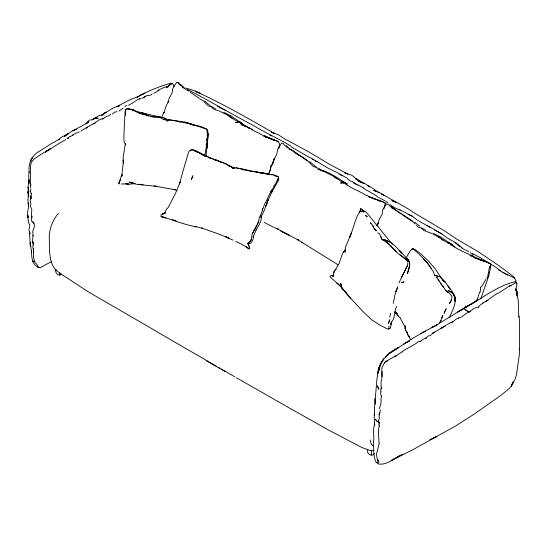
<?xml version="1.0" encoding="UTF-8"?>
<svg xmlns="http://www.w3.org/2000/svg" width="547" height="547" viewBox="0 0 547 547"><rect width="100%" height="100%" fill="white"/><g stroke="black" fill="none" stroke-linecap="round" stroke-linejoin="round"><path stroke-width="0.82" d="M56.04 269.616C54.221 272.618 58.768 276.823 61.271 274.43M59.821 272.632L59.821 275.203M253.432 236.885C253.227 239.518 252.153 243.046 249.186 243.668L249.391 243.319M367.803 449.613C365.813 453.497 371.885 457.265 374.38 453.654M371.584 450.126L371.584 455.2M125.386 115.349L125.789 109.844M270.526 168.476L270.553 166.213M480.574 287.469L480.539 290.484L479.931 292.481M32.738 241.712C33.969 244.201 31.904 247.018 33.476 249.487L33.401 248.912L33.47 256.905L34.789 262.177L37.162 264.762L38.071 267.23L39.179 267.668L40.717 267.435L51.37 261.671M519.568 349.075L519.404 354.059L516.45 374.852L515.185 379.05L511.267 386.25L509.339 388.425L501.373 394.989L473.798 414.352L455.672 425.922L412.746 449.764L391.167 460.54L400.602 455.412M30.523 187.894L30.577 165.905L30.988 163.601L31.808 161.686L34.372 158.753L44.375 152.169M33.046 235.805L32.772 231.313L34.543 226.061L33.729 222.704L32.861 221.603M488.717 272.693L488.881 269.609L490.543 265.651L490.707 264.447L490.057 263.517L476.177 258.191M279.729 145.796L279.401 143.28M519 317.007C517.79 309.028 519.609 299.941 516.211 292.618L517.332 296.276L516.053 289.281L516.929 283.797L515.889 282.409L516.04 280.755M29.128 171.82L28.676 175.58L29.053 183.375L28.977 179.799L28.102 187.122L28.8 191.238L28.102 187.122L28.376 189.399M122.952 160.066L123.376 163.115L123.164 157.256L125.304 143.717L125.632 144.859L124.08 141.741L123.861 135.943L125.113 111.383L126.084 109.058C131.389 108.183 136.319 112.573 141.338 113.872C146.938 114.884 152.23 117.12 157.933 117.195L160.927 117.933L163.731 119.574L165.782 119.629L163.963 119.807M519.438 349.109L519.424 319.086L518.864 316.255M33.025 235.313L32.505 241.712L33.429 243.846L32.731 241.651M393.286 303.421L394.845 295.25L397.744 286.765L395.864 291.742L396.233 290.655M409.163 266.957L407.419 273.719L408.821 269.138M409.129 267.415L408.999 268.618C410.448 264.721 410.12 260.064 405.997 257.931L409.06 261.056L409.744 262.492L407.036 258.581L399.084 250.287L402.018 253.111C396.486 247.784 391.59 240.83 383.461 239.586L386.879 240.824M31.863 217.412L31.391 213.986L31.856 209.843M379.208 419.337L379.269 414.831M206.144 145.352L206.322 143.779M206.691 140.647L206.964 138.302M379.782 408.821L379.461 408.13L380.678 404.718L381.211 400.924L380.876 398.496M30.584 191.204L30.871 188.975M382.107 371.591L382.1 376.657M381.238 398.038L381.519 395.925M206.103 155.71L207.922 133.386L207.997 136.497L206.978 148.346L208.031 133.96L207.737 130.781L207.012 129.14L201.022 126.542L193.207 124.757L194.178 125.058L184.599 122.111L169.406 119.711L167.197 120.887L165.447 119.417L167.334 121.119L167.874 120.914M28.287 189.488L27.972 191.765L28.752 196.503L27.972 191.765C28.868 196.503 27.022 201.303 28.67 206.028L28.376 202.862C29.47 207.819 26.147 212.708 28.218 217.528L28.061 215.846L27.712 217.221L28.8 223.155L29.77 225.063L28.943 230.048L30.037 233.829L29.34 231.278L30.317 245.22L30.735 246.56L30.256 243.805L31.658 252.119L31.541 250.704C31.507 256.393 31.87 264.666 37.873 267.093M512.573 382.921L511.267 386.25L513.072 382.011M333.253 276.317L333.732 272.187L334.661 271.032L333.588 272.768L335.01 270.211L336.111 269.35L335.249 269.979L339.297 262.97L341.841 255.442L343.024 252.782L344.747 251.148L343.55 252.064L344.747 251.148L345.013 249.705M390.62 313.308L389.758 317.164M31.993 216.215L31.446 219.258L31.849 221.638L33.887 223.265M27.876 216.304L27.712 217.221L28.198 215.983M487.979 275.312L488.512 272.379M381.197 387.878L380.678 390.421L380.992 391.481M204.81 155.97C206.021 147.321 208.523 137.837 206.704 129.345C194.609 124.627 181.898 121.612 169.03 119.991L167.765 120.716M123.41 161.221L121.742 176.079L122.419 174.869M31.671 209.207L30.639 206.739L30.796 203.149L30.167 200.011L30.892 198.178L31.275 193.713M345.219 252.475L345.335 247.654L351.489 232.81L349.506 237.706L350.114 235.75M258.594 220.974L257.48 223.921M351.174 233.507C354.162 225.849 355.612 217.05 360.678 210.506L359.379 212.168L360.241 210.978L360.124 211.436L360.664 208.872L364.049 212.106L363.174 211.614M360.377 210L360.664 208.872M262.286 210.021L262.676 208.557M396.623 306.279C394.079 311.496 395.433 318.245 391.201 322.498L391.023 324.515L391.392 322.053L390.64 327.079L389.943 328.631L388.773 328.85M380.917 391.645L380.616 393.778L381.307 395.891M120.436 179.922L120.627 179.245L119.718 181.419M378.558 419.672L378.483 421.703L379.522 423.645M251.059 239.552L250.683 240.878L247.702 243.538L249.111 246.212M268.461 174.445L269.903 171.225M255.716 227.306L256.078 226.048M379.201 443.754L376.411 454.325L377.43 460.013M270.109 170.561L270.512 169.228M379.468 414.209L379.85 412.958L379.044 414.79L380.541 410.045M480.731 298.915L488.868 275.674L491.11 264.208L485.353 261.398L474.632 257.384L484.792 261.692M378.278 371.598L377.074 378.039L374.62 405.874L374.599 415.481L374.661 413.258L374.203 414.879L374.476 425.703L374.791 424.055C372.24 429.805 374.709 436.643 373.369 442.113C373.977 448.827 372.945 456.417 376.22 462.454L377.156 462.741M378.818 369.943L377.512 373.957C378.852 361.841 388.055 352.323 398.784 347.42L390.216 352.945L406.223 342.504L409.334 341.089L403.966 343.96L412.657 338.354L425.381 331.072L420.93 333.417M451.555 300.009L449.34 303.599L451.535 300.016L452.041 296.283L449.244 293.151L445.655 290.32L438.003 279.243L439.289 281.52M378.476 370.982L378.88 369.758M479.61 292.091L477.155 299.653L475.952 300.207M513.12 382.073L512.368 384.377L512.977 382.531M488.17 275.414L486.898 278.655M379.365 422.776L378.777 424.527L379.358 425.969M253.323 236.311L253.09 236.981L256.44 229.234L256.085 229.897C258.533 225.692 262.307 220.926 261.151 215.812M379.399 425.163L378.353 430.667L379.071 443.583M268.584 174.329C270.847 167.669 273.056 160.996 276.474 154.897C277.657 152.039 276.987 148.49 279.572 146.145L278.519 148.216L281.52 143.027L283.189 143.417M398.961 282.949L402.961 274.567L401.491 277.24M179.341 183.99L180.148 182.001L180.018 182.336C182.513 172.127 185.713 162.24 188.544 152.155C192.25 145.222 201.665 155.191 206.725 156.709L204.626 155.416C213.836 160.066 223.86 161.748 232.687 167.874L232.243 167.765C243.237 167.95 253.555 172.613 264.645 173.406L260.488 172.79M383.837 208.968L385.327 205.111M489.312 267.996L490.03 266.129M277.938 178.042C275.572 186.219 269.363 192.735 266.492 200.804C262.991 205.884 262.533 212.393 259.21 217.665C259.353 223.996 254.334 228.796 252.133 234.451L251.032 240.571L247.702 243.538M378.387 460.779L377.874 462.078L378.305 463.924C387.037 465.75 395.112 457.196 402.859 454.277M180.148 182.001L175.58 193.159L168.257 207.416L166.377 209.269L164.729 213.268L164.927 212.954L162.165 214.096L161.146 215.162L160.811 216.154L161.256 216.639C172.968 219.785 184.387 224.838 196.305 226.793L195.388 226.526L202.663 228.256L201.706 228.078C211.128 231.395 220.537 234.403 229.637 238.629L225.473 236.557L229.644 238.704M268.016 200.387L267.558 201.07L268.03 199.928L264.392 210.027L260.816 217.556L261.124 216.817M249.466 248.789L249.835 247.935M449.675 317.028C452.266 310.135 458.277 301.472 453.087 294.395L454.817 296.693L455.056 300.337L454.872 298.696M252.57 233.412L254.321 229.59M406.093 257.972L410.127 251.011L412.076 248.844L412.841 248.666L418.879 253.979L427.241 262.69L431.337 268.755M478.734 307.147L479.404 305.78L482.939 303.072M121.359 176.23L122.036 174.883M272.119 165.023L273.254 162.801M385.478 205.022L382.825 209.617L381.991 214.663L379.283 219.238L378.052 223.579L378.346 222.957L376.924 225.74M407.583 265.233L402.756 275.079L407.618 265.261L407.918 262.218L406.982 260.283L398.134 253.528C393.095 248.748 388.787 242.492 382.196 239.668L380.944 236.94L381.396 238.061M411.925 249.794L412.554 248.673L414.756 249.309L420.609 253.658L428.547 261.22L435.35 269.015L442.202 279.421M377.033 225.596L378.182 223.579M384.384 362.907L381.861 368.001L381.881 378.654L381.061 381.765L381.163 387.693M87.349 122.719L89.14 120.19L93.906 119.478L92.327 119.827L93.988 118.378L96.86 118.015L93.988 118.378L95.451 118.111M270.457 191.888L271.838 189.782M121.653 175.156L118.904 183.156L119.595 183.936M388.664 322.333L389.922 319.721L388.438 323.503L388.432 323.14M485.866 279.408L481.941 286.184L480.348 287.366M267.558 201.07L272.194 191.272L271.77 192.059L276.18 184.524L278.067 180.592L277.938 179.437L277.931 180.626C280.823 174.712 275.127 176.859 273.192 174.725L267.914 174.377M87.937 122.59L88.696 121.516C81.25 127.424 71.657 130.022 64.498 136.435M256.427 225.569L257.117 224.605M254.724 229.036L255.531 227.935M239.36 122.446L240.42 122.241L244.933 125.489L252.782 129.666M58.481 213.296C53.011 219.518 49.873 227.518 49.244 235.75C49.702 247.203 47.979 261.842 56.416 270.833M273.671 186.192L274.58 185.118M385.608 204.797L386.558 203.675M80.956 131.136C86.59 126.911 93.537 124.429 99.11 119.889L103.362 118.364M124.907 106.727L125.755 105.769L126.836 105.598M58.857 139.717L60.724 137.632L68.307 133.612L64.498 136.456M151.191 94.939L152.134 93.968M101.598 115.061L104.655 112.682L106.227 112.162L103.725 113.947M94.624 118.412L98.761 115.711L103.376 114.658L102.166 115.014M431.48 334.641L432.568 333.608M86.358 123.711L88.696 121.516L86.064 123.964M67.384 138.671L70.057 136.237M469.415 312.296L470.598 311.236M76.833 133.174L79.322 131.779M485.784 301.52L496.129 294.088L498.536 293.158M384.425 362.928L385.375 362.128M102.494 119.198L105.503 117.065M164.394 112.436L163.423 113.222L161.591 117.543L160.168 116.976L157.126 116.901L160.168 116.976L141.536 112.894L140.818 112.532L146.07 113.913L137.017 111.492L137.7 111.65L131.512 109.366L134.576 110.385M119.027 111.062L122.966 108.34M67.343 138.767L68.334 137.988L67.042 138.466M112.299 114.002L114.713 112.108L117.079 111.697M499.103 292.72L508.751 286.498M434.783 332.173L432.807 333.109L434.127 332.487M110.733 114.255L108.826 115.69L106.111 116.743M270.327 166.11L271.914 164.927M103.698 113.954C108.675 110.74 113.496 107.157 119.472 105.803L116.791 106.665L130.822 99.363L139.061 96.272L137.666 96.928M482.345 303.209L487.91 300.358M93.954 123.998L95.171 123.116M164.674 112.34L163.423 113.222L164.599 110.993L165.83 106.562L168.319 101.701L168.025 102.316L169.255 97.981L171.963 93.407L172.797 88.354L176.531 82.419L178.206 82.802M440.65 328.289L442.461 327.544L432.944 332.979M153.748 93.332L158.951 90.364M394.599 356.829L401.929 351.947M136.976 97.257C147.437 91.069 158.91 86.624 170.555 83.26L171.252 83.431M472.806 303.182C486.392 295.209 499.568 285.219 515.226 281.719L516.491 282.635M45.196 151.998L50.413 148.647L46.18 151.437C52.874 147.724 58.912 143.102 65.77 139.635M401.99 351.878C407.289 347.851 413.498 345.636 418.605 341.588L420.014 341.485L422.667 339.564L426.181 337.957L425.778 338.34L427.939 336.186L429.409 335.537M446.509 324.986L441.689 327.933L442.455 327.571M512.464 284.727L515.212 282.97M248.577 242.909L247.866 243.654L249.22 246.369L249.056 248.728L242.191 244.495L235.757 241.405M45.216 152.367L46.543 151.54M47.876 150.719L49.203 149.899M145.215 96.545L142.664 98.118L146.418 95.759L150.589 95.116M472.82 303.202L477.839 300.146L465.791 307.017L460.971 310.293L472.102 303.64L465.791 307.017L467.063 306.368L435.289 325.868L437.716 324.521L424.062 331.762M126.35 109.106L128.244 108.47L133.666 110.077M333.615 275.777L332.665 276.331L333.786 275.791M72.3 135.157L76.136 132.955M135.177 101.496L128.62 105.229M443.138 327.188L445.176 326.039M385.642 361.512L396.062 355.673M430.216 335.55L430.94 335.154M86.187 128.258L87.691 127.451M70.467 136.476L73.298 135.013M162.794 214.062L164.558 213.364M451.084 322.798C454.017 321.841 455.412 318.457 458.707 318.204M135.656 100.696L139.711 98.672M452.451 321.711L447.186 324.549M511.677 285.001L509.544 286.047L511.076 285.623L509.134 285.89M168.38 86.385L166.315 87.383L171.963 83.308L173.235 84.457L174.076 86.563M59.671 139.15L51.678 143.417L40.3 150.685C32.17 154.719 27.952 163.608 29.141 172.476M157.939 90.255L164.818 87.096L168.066 86.959M431.884 438.776L436.431 436.786L429.621 439.856M385.847 361.724L387.885 360.897M162.486 214.055L165.673 212.769M217.651 106.391L225.015 110.241M163.047 213.932L164.64 213.337M139.348 99.116L141.338 98.522M419.761 341.574L421.135 341.225M458.489 317.923L460.506 317.479C463.719 315.981 465.894 312.925 469.278 311.947L474.235 308.228L478.748 306.976M135.307 183.457L129.878 184.195L125.687 183.771L128.08 183.915M196.1 226.69L194.821 226.827M190.8 150.008L193.371 150.138L200.811 153.399L203.238 155.013L205.385 155.628L201.07 153.707L211.258 158.35L226.499 163.977L228.318 165.42L231.682 166.603L233.419 168.086M343.673 182.725L340.535 182.992L344.501 182.896L341.061 181.372L332.72 175.669M233.104 167.97L234.725 167.867M121.243 183.983L125.653 183.901M234.246 168.141L232.844 168.196L231.429 166.924M237.138 122.343L235.552 122.378L239.518 122.282L241.993 124.812L245.815 126.644M332.125 275.346L333.684 275.332M177.515 82.631L179.204 82.959M150.329 116.6L155.389 117.208M333.779 275.373L331.776 275.353L330.32 275.989L329.937 276.775L339.4 285.336L346.566 293.213L341.978 288.078L340.774 283.455L341.978 288.078L349.854 297.452L363.023 311.585L371.632 319.735L380.828 325.65L387.632 329.041L388.931 329L388.979 325.95M373.909 450.612L369.929 450.448L361.615 447.405L327.605 429.532L286.272 406.223M251.524 171.471L236.338 167.765M269.616 174.596L272.009 174.753M449.593 243.429L450.441 243.497L454.96 246.752M260.249 172.818L266.58 173.426L268.468 174.083M260.509 172.722L267.141 173.871M263.558 173.392L267.421 174.22M248.625 248.735L249.241 248.803M130.685 182.76L133.167 183.06M242.984 169.563L242.499 169.502L245.589 169.912M133.359 183.04L129.037 182.042L133.502 183.655L137.994 184.483L156.449 186.322L154.486 186.048L175.443 189.775L173.625 189.351L177.235 190.534M125.687 183.771L128.559 184.154M419.159 227.504L421.067 227.771L423.788 230.492M168.544 119.855L163.628 117.837L159.115 117.147L161.447 117.543M255.046 171.567L258.779 172.544M142.5 114.337L146.521 115.096L148.825 116.217M215.169 160.305L216.639 160.592M470.222 255.654L472.239 256.051L473.948 257.5L480.916 260.235M214.909 159.95L217.569 160.51L215.573 160.093M179.259 122.022L180.175 122.22M185.713 88.067L194.411 90.693L200.633 93.571L195.792 91.493C222.971 103.814 248.912 118.802 274.779 133.646L271.291 132.162L278.361 134.788L284.536 138.767L308.836 151.902L328.679 163.813L347.783 174.069L344.822 172.879L351.769 175.238L359.29 180.927M193.159 125.181L196.141 125.851M208.496 106.152L211.08 106.761M162.719 216.892L164.25 217.275M259.305 172.64L256.57 171.908L258.731 172.531M184.599 122.111L192.175 124.148M242.13 169.584L243.114 169.857M342.99 182.684L344.343 183.06M448.034 243.333L450.441 243.497L447.706 242.622L452.225 244.7L440.841 237.083L433.819 233.583M128.668 109.277L130.022 109.66M387.379 204.202L388.384 204.496L392.404 208.571M172.25 219.703L176.141 220.851M165.42 217.87L161.563 216.728M164.818 217.446L165.946 217.788M251.367 129.584L260.03 133.721L261.022 134.699C263.059 134.466 263.969 137.058 266.245 137.153M203.197 155.382L205.193 155.998M214.554 109.482L218.485 110.726M321.11 170.596L323.468 171.341M424.581 230.738L432.992 233.904L440.103 238.15M240.42 122.241L237.685 121.359L242.198 123.444L230.813 115.827L223.791 112.326M364.24 211.286L365.697 211.805L367.386 213.556L392.308 244.256M273.603 174.855L274.744 175.416M263.921 136.244L277.944 141.399M200.031 98.973L203.457 100.997L207.935 105.578M318.607 169.392L323.421 171.095M472.403 256.078L471.781 255.859L474.762 256.912M345.396 184.004C351.83 188.551 359.707 191.163 366.005 195.313L367.194 195.402L368.91 196.852L383.091 201.925L384.842 202.971L385.403 203.949M446.831 291.107L446.53 290.703L447.938 292.597L445.655 290.32M274.977 175.758L274.56 175.608L278.115 176.592M369.594 196.742L383.625 202.13L385.232 203.04L385.95 204.852M228.106 165.666L230.766 166.671M379.057 422.209L377.239 421.47L375.269 419.241L377.239 421.47L379.119 422.222M230.335 239.066L233.07 240.126M269.343 138.37L273.213 139.888M368.91 196.852L375.105 199.286M377.423 200.195L379.748 201.105M437.791 276.488L434.988 275.544L435.692 275.38C442.749 276.591 446.256 283.763 450.078 289.062L447.945 285.698M278.491 141.605L264.604 136.128L267.517 137.516L264.734 135.656M362.88 183.047L358.237 181.214L364.787 183.532L369.533 186.65M165.474 118.583L163.628 117.837M190.91 124.381L192.414 125.017M274.095 227.443L278.444 229.282L277.103 228.496L282.047 231.62L289.301 235.217L280.809 230.902L298.573 240.112L297.124 239.367L338.354 264.96M408.083 214.424L412.431 216.27L417.279 220.065M465.565 249.972L469.1 251.832M219.231 111.048L227.367 115.048M324.214 171.655L332.35 175.662M400.172 210.144L394.408 207.648L389.888 204.516M193.488 150.521L197.911 152.456M199.388 153.098L202.609 154.972M502.775 272.427L514.228 277.938M239.518 122.282L236.078 120.757L227.737 115.055M449.538 243.538L446.099 242.013L438.168 236.509M478.563 258.881L484.792 261.657M321.048 170.247L319.421 169.508C329.834 172.086 338.347 178.431 347.181 184.052L345.403 182.855M357.916 185.173L353.088 182.657M342.668 181.973L347.181 184.052M470.659 254.895L473.565 256.475M241.48 124.552L250.28 128.641M357.875 184.818L363.687 187.963M218.219 161.044L220.892 162.315M247.347 127.376L250.41 128.839M376.692 191.785L373.738 190.37L380.35 192.982L383.153 194.91M378.599 197.549L385.047 200.797M472.567 253.726L480.806 257.952L496.245 267.462L500.498 270.943L507.534 275.045M301.5 242.287L302.518 242.813M399.761 209.733L412.459 216.291M264.092 222.294L273.37 227.135M461.668 247.989L464.82 249.651M387.474 241.145L389.259 242.102M426.763 225.207L442.735 234.348M347.215 178.219L338.121 173.03L328.467 168.394L316.973 161.481M187.327 89.421C209.706 100.86 231.121 113.899 253.384 125.475C265.712 133.078 279.004 138.712 291.319 146.377M395.166 250.362C391.167 247.237 388.329 242.67 383.673 240.195M437.087 277.685L437.607 278.444L436.157 277.267M216.332 366.175L156.312 331.4M430.694 227.716L417.97 220.468M434.311 229.747L441.292 233.754M218.424 367.352L219.826 368.131M221.22 368.917L222.615 369.704M234.978 376.945L223.313 370.141M236.454 377.779L285.555 405.819M206.602 360.863L225.049 371.509M288.72 148.722L291.442 150.316M182.377 87.315L185.775 89.305M208.879 157.604L210.431 158.507M291.695 147.157L310.101 157.837M314.922 160.845L316.392 161.707M421.853 227.949L425.675 230.205M211.833 106.692L215.655 108.949M317.438 161.837L310.696 157.755M392.541 208.25L396.678 210.745M470.393 252.735L473.264 254.471M498.344 269.644L500.498 270.943M155.738 330.956L87.705 291.51L59.185 272.727M363.769 188.476L376.008 195.505L377.881 197.193M312.152 159.122L313.513 159.984M376.808 462.598L377.697 463.172M269.753 135.109L271.1 135.991M397.163 211.402L401.231 214.075M402.592 214.964L413.484 222.253L415.159 223.955M294.156 152.093L298.908 155.211M186.459 89.701L188.496 91.034M189.85 91.923L199.388 98.501M158.254 117.441L158.712 117.742M412.739 221.214L392.76 208.024L394.387 209.098L391.331 206.246M307.701 160.572L289.342 148.449L286.293 145.605M351.844 181.289L356.357 184.284M347.359 178.924L351.092 181.413M357.676 180.243L355.721 178.917L360.596 181.201L364.015 183.628M384.165 195.641L381.437 193.768L409.088 209.405L413.272 212.373L443.966 230.526L456.69 239.121L478.051 251.545L498.939 265.685L513.763 276.816L515.842 280.385M339.687 174.274L342.155 175.984M369.594 186.978L367.7 185.665L371.153 187.259L379.092 192.77M291.64 150.104L308.44 161.604L313.479 166.767L316.022 167.129L318.751 169.85M138.603 112.846L140.087 113.885M441.976 234.15L447.925 238.403L453.962 241.726L459.747 246.581M441.415 239.107L443.385 240.55M333.089 176.066L337.034 178.944M228.099 115.451L232.701 118.815M318.614 168.059L320.638 169.563M245.876 246.465L247.62 247.764M364.89 211.559L360.808 208.66L360.582 210.294M377.854 232.673L379.604 234L380.979 237.015M442.434 286.067L443.795 287.401M246.793 247.326L248.017 248.263M414.77 222.26L419.911 226.267M309.725 161.611L316.904 167.717M204.742 100.997L212.427 107.629M455.665 242.615L462.557 248.222M385.765 201.159L388.083 203.094M340.446 286.067L336.911 283.079L338.463 284.44M450.441 244.653C456.56 248.68 463.48 251.743 470.058 254.977L471.042 255.955M240.94 123.868L241.993 124.812M411.091 339.66L409.956 338.614L408.8 336.049L409.436 336.952L408.007 335.147L406.838 332.008L407.33 333.027C405.833 331.058 404.732 328.542 405.252 326.033L405.395 329.062L405.081 327.872L405.737 330.367M212.154 107.752L213.768 109.236M181.303 84.99L184.36 87.835M56.102 269.992L58.495 272.235M278.122 142.07L278.977 142.876M425.846 261.562L427.59 263.271L433.354 271.62L434.66 275.285M374.394 228.831L376.411 230.827L374.148 228.489L374.394 228.831L372.767 225.494L370.305 222.855L371.092 223.764M283.346 143.854L287.36 147.929M178.356 83.24L180.654 85.571M394.907 312.132L397.437 314.238L395.748 312.255L398.243 316.063L400.602 318.457L400.322 318.033L403.495 324.385L405.601 326.874M416.281 225.104L418.523 227.408M179.532 83.903L182.513 86.994M350.75 298.17L345.704 292.556L348.309 295.462M425.593 261.145L423.528 258.834M394.941 312.057L396.007 313.253L394.92 311.981M399.611 254.423L405.73 259.23L407.597 261.357M372.91 445.86L371.112 443.726L370.189 439.952M396.308 251.798L394.886 249.993M396.937 314.347L398.243 316.063M515.889 282.409L516.929 283.797L516.272 282.854M448.813 287.066C451.774 291.332 455.966 295.797 455.145 301.424L454.967 298.252M378.415 460.772L377.478 459.309L378.818 462.194M515.561 289.206L516.874 291.325L517.059 294.17M372.787 225.767L373.601 227.196M440.554 283.216L441.6 285.076M381.621 238.622L382.25 239.812M515.616 289.363L516.368 290.785L515.65 288.768M406.838 332.008L408.007 335.147M30.516 191.546L31.295 193.85M516.368 292.16L516.73 293.677M409.402 263.743L409.676 265.322L409.505 264.01M30.735 196.339L30.94 198.834L30.789 195.71M384.876 204.667L384.944 205.515M405.218 326.142L405.395 329.062M33.531 243.347L33.613 244.865M30.769 184.031L30.851 185.713M30.181 242.3L30.317 245.22M33.401 248.912L33.463 251.196M33.538 251.264L33.545 252.748M381.416 387.529L381.416 389.047M516.874 291.325L516.751 294.272L516.874 291.325M274.088 159.047L273.015 162.931L274.238 158.596L274.088 159.047M379.871 365.902L378.647 371.016L380.582 363.83L378.839 368.343L381.847 361.437L383.7 358.88L379.871 365.902M118.911 183.136L119.26 182.397L118.911 183.136M441.197 319.81L440.472 322.019L439.603 322.812L441.197 319.81M442.537 316.125L441.668 318.47L442.81 315.503L442.537 316.125M192.893 175.915L191.402 179.307L192.893 175.915M267.387 202.335L265.76 206.171L267.387 202.335M446.12 308.857L444.116 313.192L446.12 308.857M31.555 158.924L30.502 160.9L32.526 157.262L31.555 158.924M169.946 84.682L167.936 86.631L171.963 83.308L169.946 84.682M387.878 354.682L385.539 356.897L390.216 352.617L387.878 354.682M432.691 326.962L431.898 327.612L434.612 326.08L432.691 326.962M460.136 310.539L457.791 311.934L461.9 309.554L460.136 310.539M141.618 94.569L139.43 95.622L145.003 93.181L141.618 94.569M75.165 129.728L72.375 130.808L76.676 129.277L75.165 129.728M403.823 281.869L401.573 282.676L403.823 281.869M435.474 275.64L434.557 275.551L435.474 275.64M362.75 211.32L360.952 211.347L363.201 211.388L362.75 211.32M253.548 171.375L251.094 171.238L255.661 171.532L253.548 171.375M142.897 184.736L139.225 184.305L142.897 184.736M96.908 118.159L95.417 117.954L98.159 118.398L96.908 118.159M442.256 280.05L445.08 282.081L442.256 280.05M34.181 261.842L32.861 261.049L34.181 261.842M449.169 290.997L448.39 290.71L453.34 293.698L455.049 297.308L453.34 293.698L451.699 291.927L452.492 292.789L449.169 290.997M268.536 137.625L264.604 136.128L274.765 140.429L268.536 137.625M394.797 201.809L391.816 200.599L395.953 202.287L394.797 201.809M39.179 267.668L37.722 266.772L39.179 267.668M466.365 310.347L464.765 309.445L468.608 311.852L466.365 310.347M366.873 216.55L365.615 215.436L367.167 216.879L366.873 216.55M516.368 290.785L515.493 289.342L516.368 290.785M378.797 389.197L377.341 385.908L378.797 389.197M409.518 262.252L409.409 261.432L409.628 263.36L409.518 262.252M375.365 403.959L375.105 398.989L375.365 403.959"/></g></svg>
